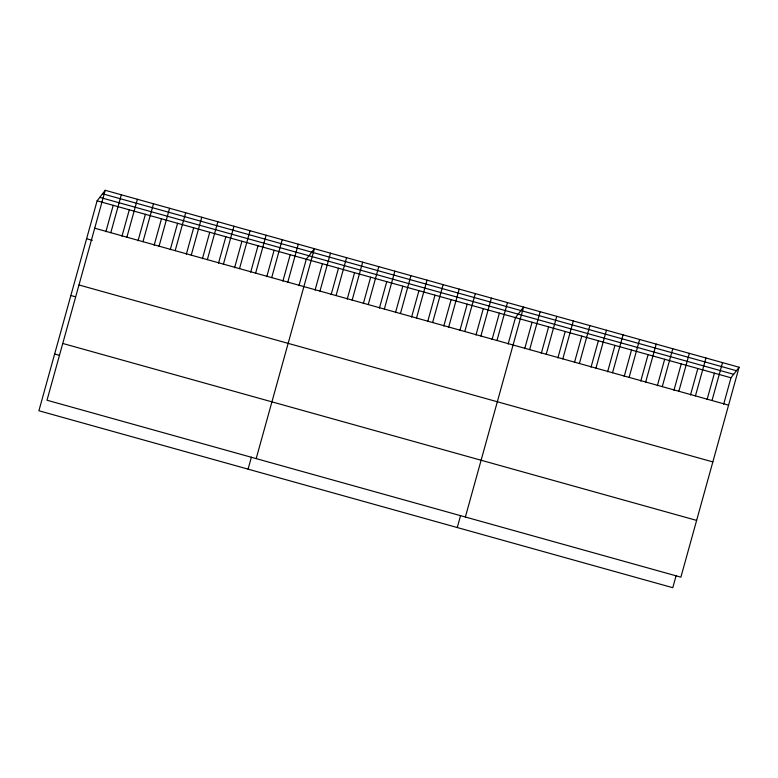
<?xml version="1.0" encoding="UTF-8"?>
<svg xmlns="http://www.w3.org/2000/svg" width="778" height="778" viewBox="0 0 778 778"><rect width="100%" height="100%" fill="white"/><g stroke="black" fill="none" stroke-linecap="round" stroke-linejoin="round"><path stroke-width="1.17" d="M105.225 190.299L47.011 400.223L680.886 577.169L739.1 367.245L105.225 190.299L97.114 200.831L38.9 410.755L672.775 587.701L676.101 575.691M105.876 231.747L113.209 205.324M110.797 232.7L121.319 194.792M121.971 236.24L129.294 209.817M126.892 237.193L137.405 199.285M138.056 240.733L145.389 214.31M142.987 241.686L153.499 203.778M154.151 245.226L161.474 218.803M159.072 246.179L169.585 208.271M170.246 249.719L177.569 223.296M175.167 250.672L185.679 212.764M186.331 254.211L193.664 227.789M191.252 255.165L201.765 217.247M202.426 258.695L209.749 232.282M207.347 259.648L217.859 221.74M218.511 263.188L225.844 236.765M223.432 264.141L233.954 226.233M234.606 267.681L241.929 241.258M239.527 268.634L250.039 230.726M250.691 272.174L258.024 245.751M255.622 273.127L266.134 235.219M266.786 276.667L274.109 250.244M271.707 277.62L282.219 239.712M282.881 281.159L290.204 254.737M287.802 282.113L298.314 244.204M248.075 469.144L251.411 457.143M298.966 285.652L306.299 259.23L314.4 248.697L256.186 458.612M315.061 290.136L322.384 263.723M319.982 291.098L330.494 253.181M331.146 294.629L338.479 268.206M336.067 295.582L346.589 257.674M347.241 299.122L354.564 272.699M352.162 300.075L362.674 262.167M363.326 303.615L370.659 277.192M368.257 304.568L378.769 266.659M379.421 308.107L386.744 281.685M384.342 309.061L394.854 271.152M395.516 312.6L402.839 286.178M400.437 313.553L410.949 275.645M411.601 317.093L418.934 290.671M416.522 318.046L427.034 280.138M427.696 321.586L435.019 295.163M432.617 322.539L443.129 284.622M443.781 326.07L451.114 299.656M448.702 327.023L459.214 289.115M459.876 330.562L467.199 304.14M464.797 331.516L475.309 293.607M475.961 335.055L483.294 308.633M480.892 336.008L491.404 298.1M492.056 339.548L499.379 313.126M496.977 340.501L507.489 302.593M457.26 527.533L460.586 515.532M508.151 344.041L515.474 317.619L523.584 307.086L465.37 517M524.722 348.67L532.055 322.248M529.643 349.623L540.156 311.715M541.303 353.3L548.626 326.877M546.224 354.253L556.737 316.345M557.884 357.919L565.207 331.506M562.805 358.882L573.318 320.964M574.456 362.548L581.788 336.125M579.386 363.501L589.899 325.593M591.037 367.177L598.37 340.754M595.958 368.13L606.47 330.222M607.618 371.806L614.941 345.383M612.539 372.759L623.052 334.851M624.199 376.435L631.522 350.012M629.12 377.388L639.633 339.48M640.771 381.064L648.103 354.642M645.691 382.017L656.204 344.109M657.352 385.694L664.675 359.271M662.273 386.647L672.785 348.739M673.933 390.313L681.256 363.9M678.854 391.276L689.366 353.358M690.504 394.942L697.837 368.519M695.435 395.895L705.947 357.987M707.085 399.571L714.418 373.148M712.006 400.524L722.519 362.616M723.666 404.2L730.989 377.777L739.1 367.245M102.55 193.78L736.426 370.717M99.788 197.359L733.664 374.306M97.114 200.831L730.989 377.777M94.712 228.207L728.587 405.153M86.601 238.749L92.349 240.353M78.967 284.972L712.842 461.918M70.856 295.504L75.456 296.788M62.746 343.458L696.631 520.404M54.645 353.99L59.235 355.274"/></g></svg>
